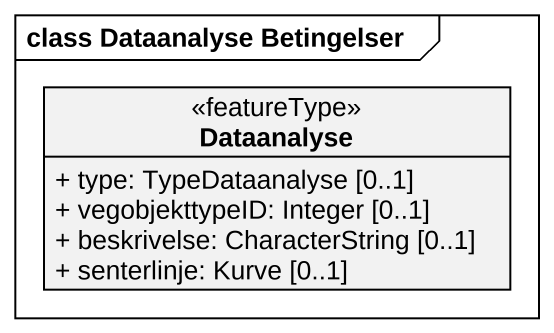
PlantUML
@startuml
mainframe class Dataanalyse Betingelser
hide circle
hide empty members
skinparam classAttributeIconSize 0
class Dataanalyse <<featureType>> {
  + type: TypeDataanalyse [0..1]
  + vegobjekttypeID: Integer [0..1]
  + beskrivelse: CharacterString [0..1]
  + senterlinje: Kurve [0..1]
}
@enduml
